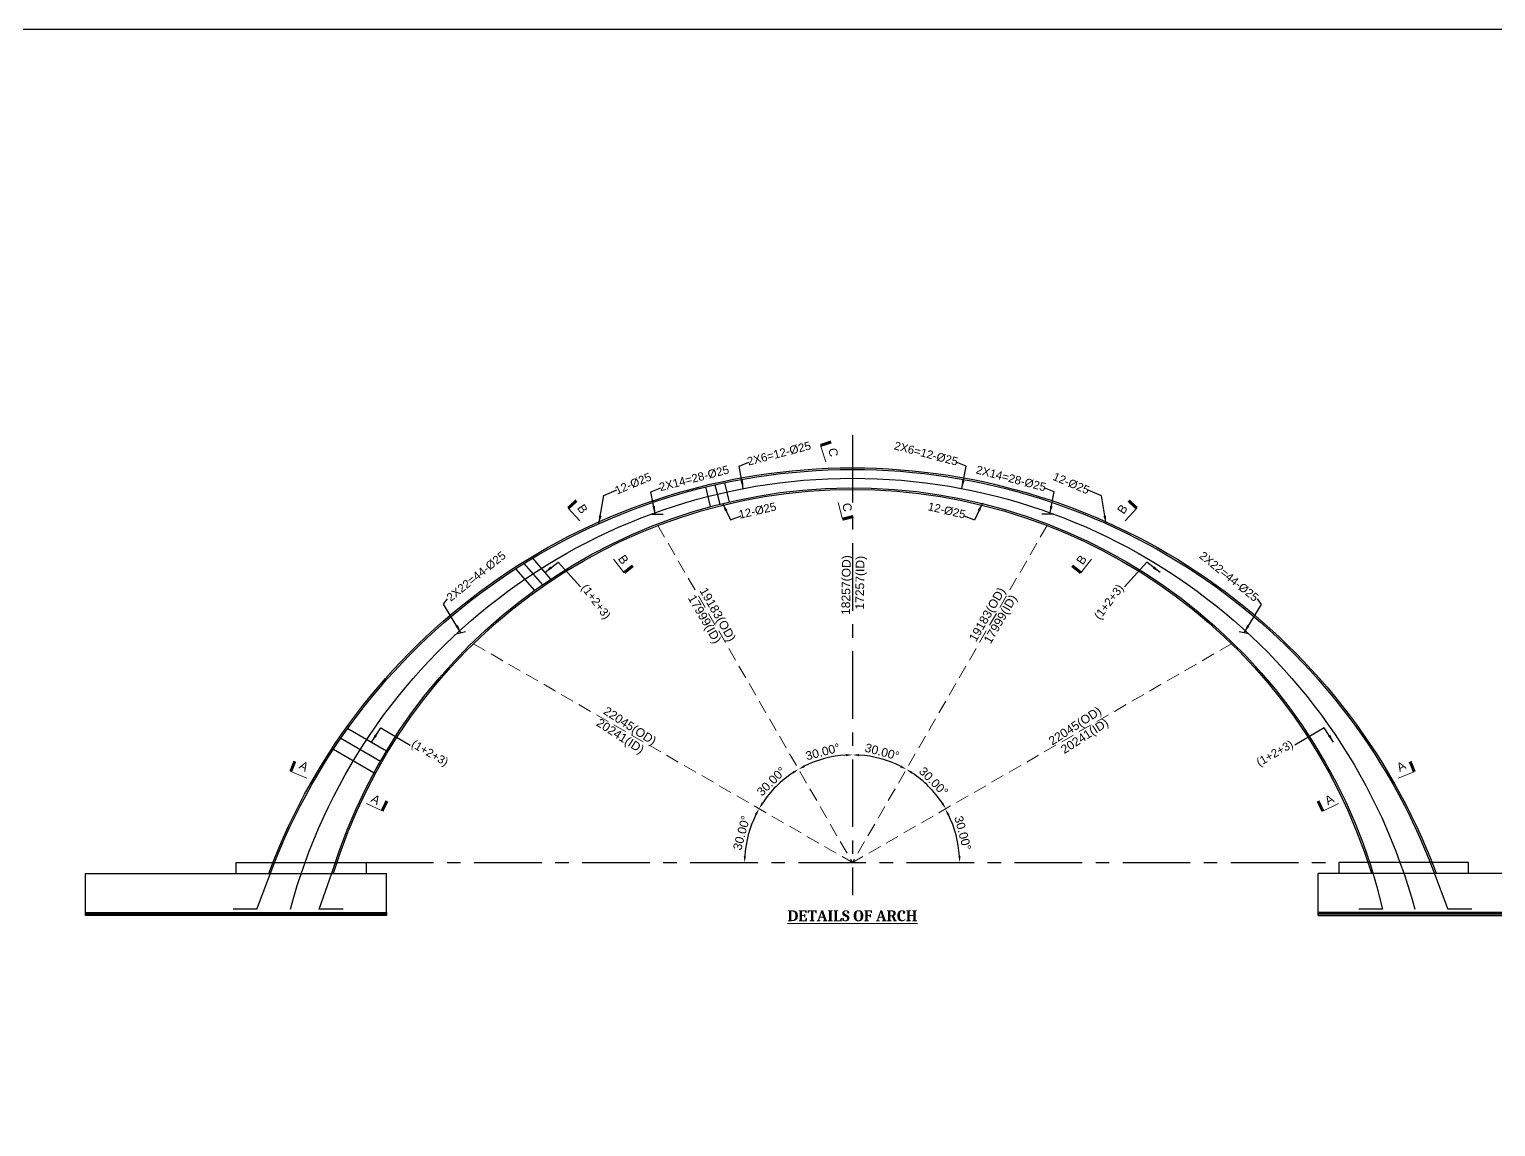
# Model space of a CAD drawing. Header units: millimetres. Extents: x 1231188 to 3899118, y -5478610 to -489530.
# Drawn here: x 2594665 to 2662487, y -3225220 to -3174473 of the extents above; entities that cross this region are included whole.
import ezdxf

# ---------------------------------------------------------------- set-up
doc = ezdxf.new("R2010")
doc.units = ezdxf.units.MM
doc.header["$LTSCALE"] = 25
doc.header["$MEASUREMENT"] = 0
doc.header["$PDMODE"] = 3
doc.linetypes.add('CENTER', pattern=[2, 1.25, -0.25, 0.25, -0.25])
doc.linetypes.add('DASHED2', pattern=[0.375, 0.25, -0.125])
doc.layers.get('0').update_dxf_attribs({"lineweight": 13})
doc.layers.get('Defpoints').update_dxf_attribs({"color": 230, "lineweight": 9})
for name, color, linetype in [('ARCH', 4, 'Continuous'), ('Pile Cap', 21, 'Continuous'), ('SLOPEEARTH', 3, 'Continuous')]:
    doc.layers.add(name, color=color, linetype=linetype)
for name, color, linetype, lineweight in [('DIM', 8, 'Continuous', 13), ('Rein', 1, 'Continuous', 30), ('text', 7, 'Continuous', 18)]:
    doc.layers.add(name, color=color, linetype=linetype, lineweight=lineweight)
doc.styles.add('ARIAL', font='arial.ttf', dxfattribs={"height": 400})
doc.styles.get("Standard").update_dxf_attribs({"font": 'swissl.ttf'})
doc.dimstyles.new('dim-50', dxfattribs={"dimtxt": 200, "dimasz": 200, "dimexe": 20, "dimexo": 20, "dimgap": 0.09, "dimtad": 0, "dimdec": 0, "dimzin": 0, "dimdsep": 46, "dimtxsty": 'Standard', "dimcen": 0.09, "dimclrd": 5, "dimclrt": 5, "dimazin": 0, "dimtfac": 1, "dimtdec": 0, "dimtofl": 0, "dimtmove": 0, "dimatfit": 3, "dimfxl": 1, "dimtolj": 1, "dimtzin": 0, "dimarcsym": 0})

# ---------------------------------------------------------------- blocks, each defined once
blk = doc.blocks.new('SEC')
at = {"layer": 'text', "color": 6, "linetype": 'ByBlock', "ltscale": 100}
blk.add_lwpolyline([(-799, 0), (0, 0)], dxfattribs=at)
blk.add_lwpolyline([(0, 0, 140, 140, 0), (0, -514, 0, 0, 0)], format="xyseb", dxfattribs=at)
blk = doc.blocks.new('*D771')
at = {"layer": 'Defpoints', "color": 0, "lineweight": -2, "ltscale": 150, "transparency": 16777216}
for p in [(2615208, -3202889), (2628050, -3211303), (2610237, -3213009), (2632737, -3213009), (2655237, -3213009)]:
    blk.add_point(p, dxfattribs=at)
at = {"layer": 'DIM', "color": 5, "lineweight": -2, "ltscale": 150, "transparency": 16777216}
blk.add_arc((2632737, -3213009), 4988, 153.44657, 176.55343, dxfattribs=at)
for points in [[(2628231, -3210756), (2628319, -3210803), (2628417, -3210515)], [(2627808, -3212711), (2627708, -3212708), (2627749, -3213009)]]:
    blk.add_solid(points, dxfattribs=at)
at = {"layer": 'DIM', "color": 2, "ltscale": 150, "transparency": 16777216, "insert": (2627606, -3211634), "char_height": 400, "attachment_point": 5, "rotation": 75, "style": 'ARIAL'}
blk.add_mtext('\\A1;30.00°', dxfattribs=at)
blk = doc.blocks.new('*D772')
at = {"layer": 'Defpoints', "color": 0, "lineweight": -2, "ltscale": 150, "transparency": 16777216}
for p in [(2623738, -3197422), (2615208, -3202889), (2629531, -3209189), (2632737, -3213009), (2632737, -3213009)]:
    blk.add_point(p, dxfattribs=at)
at = {"layer": 'DIM', "color": 5, "lineweight": -2, "ltscale": 150, "transparency": 16777216}
blk.add_arc((2632737, -3213009), 4988, 123.4467, 146.5533, dxfattribs=at)
for points in [[(2629962, -3208805), (2630014, -3208890), (2630243, -3208690)], [(2628618, -3210287), (2628533, -3210234), (2628418, -3210515)]]:
    blk.add_solid(points, dxfattribs=at)
at = {"layer": 'DIM', "color": 2, "ltscale": 150, "transparency": 16777216, "insert": (2628981, -3209253), "char_height": 400, "attachment_point": 5, "rotation": 45, "style": 'ARIAL'}
blk.add_mtext('\\A1;30.00°', dxfattribs=at)
blk = doc.blocks.new('*D773')
at = {"layer": 'Defpoints', "color": 0, "lineweight": -2, "ltscale": 150, "transparency": 16777216}
for p in [(2632737, -3193235), (2623738, -3197422), (2631872, -3208101), (2632737, -3213009), (2632737, -3214512)]:
    blk.add_point(p, dxfattribs=at)
at = {"layer": 'DIM', "color": 5, "lineweight": -2, "ltscale": 150, "transparency": 16777216}
blk.add_arc((2632737, -3213009), 4984, 93.44956, 116.55044, dxfattribs=at)
for points in [[(2632436, -3207985), (2632439, -3208085), (2632737, -3208026)], [(2630533, -3208595), (2630486, -3208507), (2630245, -3208693)]]:
    blk.add_solid(points, dxfattribs=at)
at = {"layer": 'DIM', "color": 2, "ltscale": 150, "transparency": 16777216, "insert": (2631363, -3207882), "char_height": 400, "attachment_point": 5, "rotation": 15, "style": 'ARIAL'}
blk.add_mtext('\\A1;30.00°', dxfattribs=at)
blk = doc.blocks.new('*D774')
at = {"layer": 'Defpoints', "color": 0, "lineweight": -2, "ltscale": 150, "transparency": 16777216}
for p in [(2632737, -3193235), (2641737, -3197422), (2634440, -3208330), (2632737, -3213009), (2632737, -3214512)]:
    blk.add_point(p, dxfattribs=at)
at = {"layer": 'DIM', "color": 5, "lineweight": -2, "ltscale": 150, "transparency": 16777216}
blk.add_arc((2632737, -3213009), 4980, 63.45225, 86.54775, dxfattribs=at)
for points in [[(2633036, -3208089), (2633039, -3207989), (2632737, -3208030)], [(2634986, -3208511), (2634939, -3208599), (2635227, -3208697)]]:
    blk.add_solid(points, dxfattribs=at)
at = {"layer": 'DIM', "color": 2, "ltscale": 150, "transparency": 16777216, "insert": (2634110, -3207886), "char_height": 400, "attachment_point": 5, "rotation": 345, "style": 'ARIAL'}
blk.add_mtext('\\A1;30.00°', dxfattribs=at)
blk = doc.blocks.new('*D775')
at = {"layer": 'Defpoints', "color": 0, "lineweight": -2, "ltscale": 150, "transparency": 16777216}
for p in [(2641737, -3197422), (2650267, -3202889), (2636554, -3209806), (2632737, -3213009), (2632737, -3213009)]:
    blk.add_point(p, dxfattribs=at)
at = {"layer": 'DIM', "color": 5, "lineweight": -2, "ltscale": 150, "transparency": 16777216}
blk.add_arc((2632737, -3213009), 4983, 33.45013, 56.54987, dxfattribs=at)
for points in [[(2635457, -3208894), (2635510, -3208809), (2635229, -3208694)], [(2636937, -3210236), (2636852, -3210289), (2637052, -3210518)]]:
    blk.add_solid(points, dxfattribs=at)
at = {"layer": 'DIM', "color": 2, "ltscale": 150, "transparency": 16777216, "insert": (2636490, -3209257), "char_height": 400, "attachment_point": 5, "rotation": 315, "style": 'ARIAL'}
blk.add_mtext('\\A1;30.00°', dxfattribs=at)
blk = doc.blocks.new('*D776')
at = {"layer": 'Defpoints', "color": 0, "lineweight": -2, "ltscale": 150, "transparency": 16777216}
for p in [(2650267, -3202889), (2637620, -3212148), (2610237, -3213009), (2632737, -3213009), (2655237, -3213009)]:
    blk.add_point(p, dxfattribs=at)
at = {"layer": 'DIM', "color": 5, "lineweight": -2, "ltscale": 150, "transparency": 16777216}
blk.add_arc((2632737, -3213009), 4958, 3.46736, 26.53264, dxfattribs=at)
for points in [[(2637129, -3210818), (2637217, -3210771), (2637031, -3210530)], [(2637736, -3212708), (2637636, -3212711), (2637695, -3213009)]]:
    blk.add_solid(points, dxfattribs=at)
at = {"layer": 'DIM', "color": 2, "ltscale": 150, "transparency": 16777216, "insert": (2637840, -3211642), "char_height": 400, "attachment_point": 5, "rotation": 285, "style": 'ARIAL'}
blk.add_mtext('\\A1;30.00°', dxfattribs=at)

msp = doc.modelspace()

# ---------------------------------------------------------------- hatches: boundary and pattern name
at = {"layer": 'Pile Cap', "ltscale": 150}
h = msp.add_hatch(dxfattribs=at)
h.set_pattern_fill('AR-CONC', color=256, scale=22, style=0)
h.set_pattern_definition([(50, (-8217788.97, -8770741.34), (157.7972402, -13.8054697), [16.5, -181.5]), (355, (-8217788.97, -8770741.34), (-30.5252934, 165.4822694), [13.2, -145.2]), (100.4514, (-8217775.82, -8770742.49), (127.272064, 151.6766993), [14.0228418, -154.2512646]), (46.1842, (-8217788.97, -8770697.34), (234.7930307, -36.414183), [24.75, -272.25]), (96.6356, (-8217769.4, -8770700.37), (205.6257952, 214.3059316), [21.0342634, -231.37686]), (351.1842, (-8217788.97, -8770697.34), (205.625628, 214.306092), [19.8, -217.8]), (21, (-8217766.97, -8770708.34), (131.3195515, -88.576156), [16.5, -181.5]), (326, (-8217766.97, -8770708.34), (53.529373, 159.53301), [13.2, -145.2]), (71.4514, (-8217756.03, -8770715.72), (184.8489783, 70.9567093), [14.0228418, -154.2512646]), (37.5, (-8217788.97, -8770741.34), (2.67516817, 73.23664784), [0, -143.44, 0, -147.4, 0, -145.75]), (7.5, (-8217788.97, -8770741.34), (57.87529824, 86.7705766), [0, -84.04, 0, -140.14, 0, -55.55]), (327.5, (-8217838.03, -8770741.34), (117.44093596, -4.96207178), [0, -55, 0, -171.6, 0, -227.7]), (317.5, (-8217860.03, -8770741.34), (128.30095726, 22.0230961), [0, -71.5, 0, -113.96, 0, -161.7])])
h.paths.add_polyline_path([(2602925.18951, -3215310.89716), (2602925.18951, -3215385.89716), (2610737.15645, -3215385.89716), (2610737.15645, -3215310.89716)])

# ---------------------------------------------------------------- linework, layer by layer
at = {"color": 6, "linetype": 'DASHED2', "lineweight": 0, "ltscale": 100}
for p, q in [((2623737.63534, -3197421.74445), (2632737.1473, -3213009.3564)), ((2641736.65926, -3197421.74445), (2632737.1473, -3213009.3564)), ((2615207.60585, -3202888.67093), (2632737.15645, -3213009.36169)), ((2650266.68875, -3202888.67093), (2632737.13814, -3213009.36169))]:
    msp.add_line(p, q, dxfattribs=at)
at = {"layer": 'ARCH'}
for points in [[(2605737.15645, -3213509.36169), (2605783.7534, -3213385.96205, -0.69120611), (2659687.68699, -3213378.40664), (2659737.15645, -3213509.36169)], [(2608737.75694, -3213509.36169), (2608737.75694, -3213504.11388, -0.7396557555), (2656736.55597, -3213504.11388, -45.2344682021)]]:
    msp.add_lwpolyline(points, format="xyb", dxfattribs=at)
at = {"layer": 'Defpoints', "lineweight": -2, "ltscale": 100}
msp.add_lwpolyline([(2561858.8838, -3174472.67043), (2704531.3838, -3174472.67043), (2704531.3838, -3275967.67043), (2561858.8838, -3275967.67043)], close=True, dxfattribs=at)
at = {"layer": 'Pile Cap', "ltscale": 150}
for p, q in [((2604237.15645, -3213009.36169), (2610237.15645, -3213009.36169)), ((2604237.15645, -3213509.36169), (2604237.15645, -3213009.36169)), ((2610237.15645, -3213009.36169), (2610237.15645, -3213509.36169)), ((2661237.15645, -3213009.36169), (2655237.15645, -3213009.36169)), ((2655237.15645, -3213009.36169), (2655237.15645, -3213509.36169)), ((2661237.15645, -3213509.36169), (2661237.15645, -3213009.36169)), ((2597259.15019, -3215309.36169, 46691.78814), (2597259.15019, -3213509.36169, 46691.78814)), ((2597259.15019, -3213509.36169, 46691.78814), (2611187.15646, -3213509.36169, 46691.78814)), ((2611187.15646, -3215309.36169, 46691.78814), (2611187.15646, -3213509.36169, 46691.78814)), ((2654271.61304, -3215309.36169, 46691.78814), (2654271.61304, -3213509.36169, 46691.78814)), ((2668199.61931, -3213509.36169, 46691.78814), (2654271.61304, -3213509.36169, 46691.78814)), ((2597259.15019, -3215309.36169, 46691.78814), (2611187.15646, -3215309.36169, 46691.78814)), ((2597259.15019, -3215384.36169, 46691.78814), (2611187.15646, -3215384.36169, 46691.78814)), ((2611187.15646, -3215384.36169, 46691.78814), (2611187.15646, -3215309.36169, 46691.78814)), ((2611187.15646, -3215459.36169, 46691.78814), (2611187.15646, -3215384.36169, 46691.78814)), ((2668199.61931, -3215309.36169, 46691.78814), (2654271.61304, -3215309.36169, 46691.78814)), ((2654271.61304, -3215384.36169, 46691.78814), (2654271.61304, -3215309.36169, 46691.78814)), ((2668199.61931, -3215384.36169, 46691.78814), (2654271.61304, -3215384.36169, 46691.78814)), ((2654271.61304, -3215459.36169, 46691.78814), (2654271.61304, -3215384.36169, 46691.78814)), ((2668199.61931, -3215459.36169, 46691.78814), (2654271.61304, -3215459.36169, 46691.78814))]:
    msp.add_line(p, q, dxfattribs=at)
at = {"layer": 'Pile Cap', "ltscale": 150, "elevation": 4140.15585}
for points in [[(2597259.15019, -3215310.89716), (2611187.15646, -3215310.89716), (2611187.15646, -3215459.36169), (2597259.15019, -3215459.36169)], [(2668199.61931, -3215310.89716), (2654271.61304, -3215310.89716), (2654271.61304, -3215459.36169), (2668199.61931, -3215459.36169)]]:
    msp.add_lwpolyline(points, close=True, dxfattribs=at)
at = {"layer": 'Rein', "linetype": 'ByBlock', "ltscale": 100}
for p, q in [((2625936.14249, -3195636.92038), (2626155.5383, -3196534.73726)), ((2626375.87945, -3195540.73658), (2626595.27526, -3196438.55346)), ((2626815.61641, -3195444.55278), (2627032.64156, -3196332.66837)), ((2623431.57281, -3196891.62859), (2623988.23581, -3196890.1152)), ((2642046.81322, -3196893.9809), (2641490.15062, -3196892.32682)), ((2617543.26465, -3199173.1712), (2618398.13739, -3200160.69019)), ((2617932.33633, -3198935.06882), (2618772.83535, -3199905.98379)), ((2617158.97865, -3199416.80182), (2618028.79698, -3200421.58543)), ((2614412.95044, -3202428.6831), (2614846.31693, -3202324.72045)), ((2651064.03593, -3202433.3145), (2650630.69573, -3202329.24233)), ((2609077.76897, -3207254.56319), (2610910.03455, -3208309.60562)), ((2609393.64046, -3206805.57676), (2611187.56345, -3207838.54103)), ((2608731.45526, -3207768.73203), (2610608.52258, -3208849.57189))]:
    msp.add_line(p, q, dxfattribs=at)
at = {"layer": 'Rein'}
for p, q in [((2605193.68909, -3215160.89716), (2604089, -3215160.89716, 4140.15585)), ((2609182.68909, -3215160.89716, -4140.15585), (2608078, -3215160.89716)), ((2657259.46976, -3215160.89716), (2656154.78067, -3215160.89716, 4140.15585)), ((2661388.5, -3215161.5), (2660283.81091, -3215161.5, 4140.15585))]:
    msp.add_line(p, q, dxfattribs=at)
for points in [[(2605193.68909, -3215160.89716), (2605853.91769, -3213412.45679, -0.69120611), (2659617.53013, -3213404.92105), (2660280.86605, -3215160.89716)], [(2606737.77175, -3215160.89716, -0.7664579719), (2658741.03408, -3215160.89716, 0.7735180476)], [(2608078, -3215160.89716), (2608662.75694, -3213492.89848, -0.7668939457), (2657259.46976, -3215160.89716, -0.73982834)]]:
    msp.add_lwpolyline(points, format="xyb", dxfattribs=at)
at = {"layer": 'SLOPEEARTH', "color": 0, "linetype": 'CENTER', "lineweight": -3, "ltscale": 100}
for p, q in [((2632737.1473, -3193234.79862), (2632737.1473, -3214511.5)), ((2610237.15645, -3213009.36169), (2655237.15645, -3213009.36169))]:
    msp.add_line(p, q, dxfattribs=at)

# ---------------------------------------------------------------- block references
at = {"layer": 'DIM', "color": 6, "linetype": 'ByBlock'}
for p, rotation in [((2631264.33241, -3193713.32203), 107.7849916727719), ((2619593.9435, -3196611.7041), 132.2243512909878), ((2643298.4235, -3199602.45321), 231.334081118603), ((2606752.85795, -3208800.73585), 157.8986320054419), ((2654492.92051, -3210624.6565), 205.6598004041488)]:
    msp.add_blockref('SEC', p, dxfattribs=dict(at, rotation=rotation))
at = {"layer": 'DIM', "color": 6, "linetype": 'ByBlock', "xscale": -1}
for p, rotation in [((2632275.64774, -3197128.68949), 104.2120789528948), ((2645884.51315, -3196615.0263), 227.7611683987258), ((2622179.27806, -3199599.7845), 128.6514385711106), ((2658722.51777, -3208807.30297), 202.0868876842718), ((2610981.99578, -3210619.15826), 154.3257192855648)]:
    msp.add_blockref('SEC', p, dxfattribs=dict(at, rotation=rotation))

# ---------------------------------------------------------------- texts
at = {"layer": 'text', "linetype": 'ByBlock', "ltscale": 100, "style": 'ARIAL'}
for s, height, rotation, p in [('2X6=12-%%C25', 380, 14.6298274499, (2627924.41544, -3194652.25737)), ('2X6=12-%%C25', 380, 345.355692235, (2634633.10654, -3193890.08576)), ('C', 400, 279.9524607635, (2631618.74811, -3193871.06386, -46691.78814)), ('12-%%C25', 380, 22.8385385455, (2621846.0875, -3195995.10045)), ('2X14=28-%%C25', 380, 14.6298274499, (2623852.41544, -3195836.75737)), ('2X14=28-%%C25', 380, 345.355692235, (2638419.15945, -3195000.97327)), ('12-%%C25', 380, 337.1469811404, (2641967.17971, -3195295.99271)), ('B', 400, 304.391820382, (2619981.86595, -3196608.67983, -46691.78814)), ('12-%%C25', 380, 12.9698810078, (2627521.92805, -3197109.22958)), ('C', 400, 279.9524607635, (2632263.61761, -3196411.27111, -46691.78814)), ('12-%%C25', 380, 347.0156386824, (2636195.40746, -3196704.49649)), ('B', 400, 55.5936993103, (2645279.66481, -3196928.64267, -46691.78814)), ('2X22=44-%%C25', 380, 38.8357124956, (2614154.87984, -3200956.24007)), ('B', 400, 304.391820382, (2621871.50838, -3198951.62428, -46691.78814)), ('B', 400, 55.5936993103, (2643389.43032, -3199271.10947, -46691.78814)), ('2X22=44-%%C25', 380, 321.1498072018, (2648740.9799, -3198881.63243)), ('(1+2+3)', 380, 306.9956063009, (2620168.27171, -3200306.03814)), ('(1+2+3)', 380, 52.9899133833, (2644182.23108, -3201804.27373)), ('(1+2+3)', 380, 330.0661010949, (2612297.09044, -3207633.61194)), ('(1+2+3)', 380, 29.9194185909, (2651555.83668, -3208572.62892)), ('A', 400, 330.0661010951, (2607101.17116, -3208629.94099, -46691.78814)), ('A', 400, 29.9194185908, (2658051.20542, -3208822.32338, -46691.78814)), ('A', 400, 330.0661010951, (2610423.79334, -3210168.33248, -46691.78814)), ('A', 400, 29.9194185908, (2654728.19455, -3210359.8751, -46691.78814))]:
    msp.add_text(s, height=height, rotation=rotation, dxfattribs=at).set_placement(p)
at = {"layer": 'text', "char_height": 400, "width": 247358.6502954}
for s, insert, attachment_point, rotation in [('{\\fArial|b0|i0|c0|p34;18257(OD)}', (2632257.72854, -3198790.67418), 3, 89.2990788802), ('{\\fArial|b0|i0|c0|p34;17257(ID)}', (2632892.87361, -3198821.16182), 3, 89.2990788802), ('{\\fArial|b0|i0|c0|p34;19183(OD)}', (2625996.35253, -3200231.9304), 1, 299.8686878608), ('{\\fArial|b0|i0|c0|p34;19183(OD)}', (2639477.95087, -3200231.9447), 3, 60.1311905461), ('{\\fArial|b0|i0|c0|p34;17999(ID)}', (2625456.60485, -3200568.10179), 1, 299.8686878608), ('{\\fArial|b0|i0|c0|p34;17999(ID)}', (2640017.69784, -3200568.11724), 3, 60.1311905461), ('{\\fArial|b0|i0|c0|p34;22045(OD)}', (2621394.8446, -3205763.07143), 1, 327.0854075254), ('{\\fArial|b0|i0|c0|p34;22045(OD)}', (2644079.44706, -3205763.0955), 3, 32.9144708816), ('{\\fArial|b0|i0|c0|p34;20241(ID)}', (2621068.60669, -3206308.88054), 1, 327.0854075254), ('{\\fArial|b0|i0|c0|p34;20241(ID)}', (2644405.68382, -3206308.90531), 3, 32.9144708816)]:
    msp.add_mtext(s, dxfattribs=dict(at, insert=insert, attachment_point=attachment_point, rotation=rotation))
at = {"layer": 'text', "linetype": 'ByBlock', "ltscale": 100, "insert": (2629733.5, -3215217), "char_height": 500, "width": 31553.7544857, "attachment_point": 1, "style": 'ARIAL'}
msp.add_mtext('{\\fCambria|b1|i0|c0|p18;\\LDETAILS OF ARCH}', dxfattribs=at)

# ---------------------------------------------------------------- dimensions: what is measured, and where the dimension line sits
at = {"layer": 'DIM', "ltscale": 150}
for base, line1, line2, picture, middle in [((2631871.7495, -3208101.4416), ((2632737.1473, -3193234.79862), (2632737.1473, -3214511.5)), ((2623737.63534, -3197421.74445), (2632737.1473, -3213009.3564)), '*D773', (2631363.33764, -3207882.22895)), ((2634440.31943, -3208329.92942), ((2641736.65926, -3197421.74445), (2632737.1473, -3213009.3564)), ((2632737.1473, -3193234.79862), (2632737.1473, -3214511.5)), '*D774', (2634109.95142, -3207885.98169)), ((2629531.07758, -3209188.5113), ((2623737.63534, -3197421.74445), (2632737.1473, -3213009.3564)), ((2615207.60585, -3202888.67093), (2632737.15645, -3213009.36169)), '*D772', (2628980.90792, -3209253.11703)), ((2636554.20115, -3209806.46793), ((2650266.68875, -3202888.67093), (2632737.13814, -3213009.36169)), ((2641736.65926, -3197421.74445), (2632737.1473, -3213009.3564)), '*D775', (2636489.88711, -3209256.61659)), ((2628050.01695, -3211303.38242), ((2615207.60585, -3202888.67093), (2632737.15645, -3213009.36169)), ((2610237.15645, -3213009.36169), (2655237.15645, -3213009.36169)), '*D771', (2627605.85391, -3211634.43332)), ((2637619.86397, -3212148.40539), ((2610237.15645, -3213009.36169), (2655237.15645, -3213009.36169)), ((2650266.68875, -3202888.67093), (2632737.13814, -3213009.36169)), '*D776', (2637839.55957, -3211642.17199))]:
    dim = msp.add_angular_dim_2l(base=base, line1=line1, line2=line2, dimstyle='dim-50', override={"dimtxt": 300, "dimasz": 300, "dimexe": 200, "dimexo": 200, "dimgap": 120, "dimtad": 1, "dimtxsty": 'ARIAL', "dimclrt": 2}, dxfattribs=at)
    dim.commit()
    dim.dimension.update_dxf_attribs({"geometry": picture, "text_midpoint": middle})

# ---------------------------------------------------------------- leaders
at = {"layer": 'Rein', "linetype": 'ByBlock', "ltscale": 100}
for points in [[(2627689.15155, -3195708.61884), (2627489.64874, -3194670.20022), (2627950.26119, -3194494.48576)], [(2637789.5336, -3195709.89517), (2637989.29884, -3194671.52701), (2637528.73081, -3194495.69613)], [(2621009.50242, -3197338.29318), (2621229.5, -3196037.5), (2621836.42401, -3195776.37125)], [(2623617.15155, -3196893.11884), (2623417.64874, -3195854.70022), (2623878.26119, -3195678.98576)], [(2641861.23411, -3196895.42425), (2642060.99935, -3195857.05608), (2641600.43133, -3195681.22521)], [(2644468.77065, -3197341.2576), (2644249.10182, -3196040.40886), (2643642.24383, -3195779.12673)], [(2626733.31509, -3196390.44485), (2627096.3092, -3197163.3198), (2627589.64356, -3196965.65498)], [(2638745.19771, -3196391.96272), (2638382.00829, -3197164.74591), (2637888.72389, -3196966.95642)], [(2618503.7281, -3199595.12053), (2619120.53275, -3199114.59663), (2620159.10749, -3200258.32561)], [(2646973.97453, -3199598.71816), (2646357.29134, -3199118.03839), (2645318.42758, -3200261.50486)], [(2614629.63368, -3202376.70178), (2613824.75196, -3201059.71142), (2614012.20014, -3200807.30955)], [(2650847.36583, -3202381.27841), (2651652.58037, -3201064.49152), (2651465.19599, -3200812.04228)], [(2610488.02774, -3207435.73924), (2610915.31319, -3206772.34099), (2612285.46253, -3207576.65743)], [(2654987.69307, -3207441.36242), (2654560.5753, -3206777.8562), (2653190.22273, -3207581.82634)]]:
    msp.add_leader(points, dimstyle='dim-50', override={"dimasz": 380, "dimgap": 100, "dimtad": 0}, dxfattribs=at)

doc.saveas('drawing.dxf')
